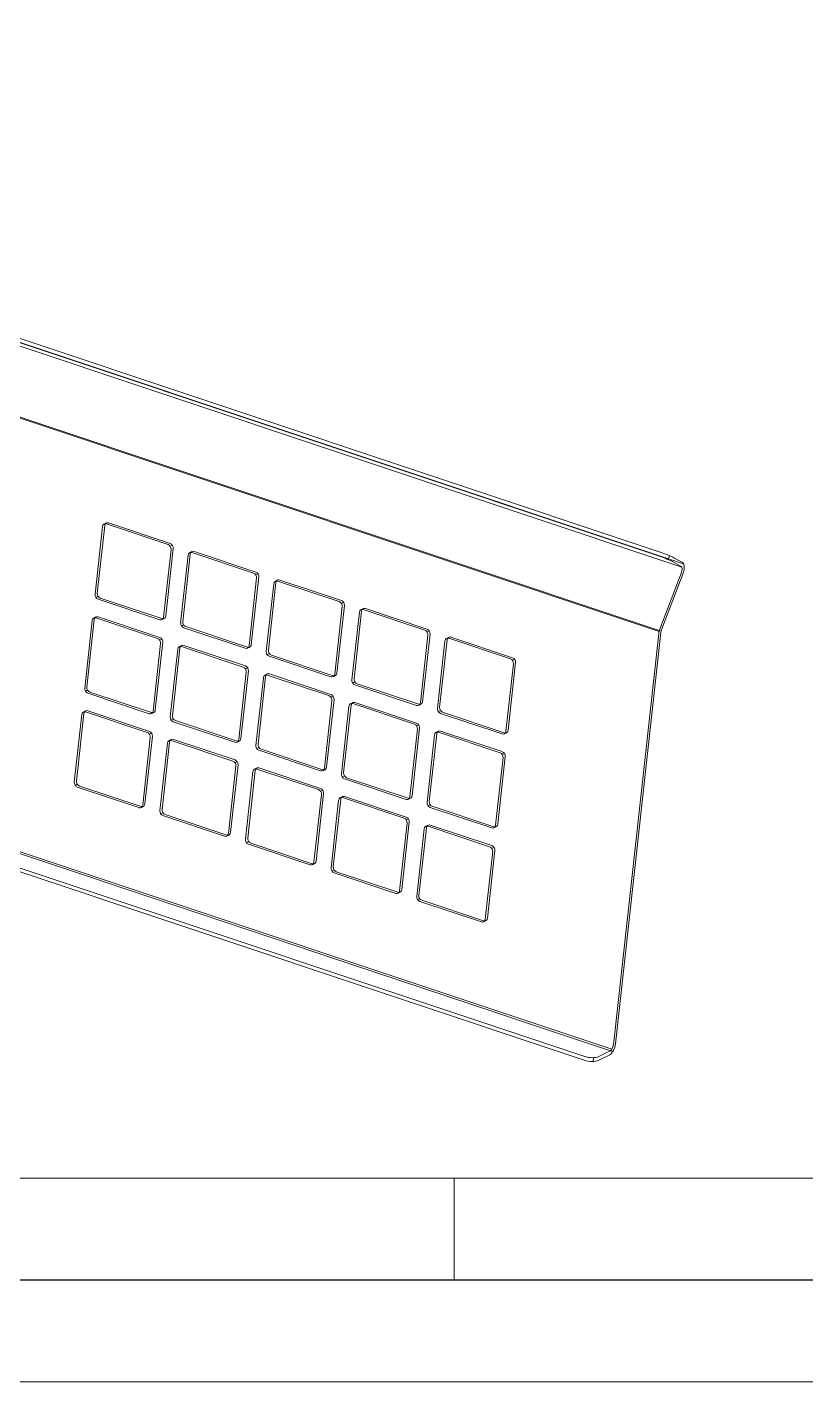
# Model space of a CAD drawing. Header units: millimetres. Extents: x 0 to 420, y 0 to 297.
# Drawn here: x 146.5 to 184.8, y 0 to 66.5 of the extents above; entities that cross this region are included whole.
import ezdxf
from ezdxf.lldxf.tags import DXFTag

# ---------------------------------------------------------------- set-up
doc = ezdxf.new("R2010")
doc.units = ezdxf.units.MM
doc.layers.add('1', color=7, linetype='Continuous', true_color=0xffffff)
doc.layers.add('101', color=7, linetype='Continuous', true_color=0xffffff)
tags = doc.linetypes.add('DASHED', pattern=[25.72, 12.86, -12.86]).pattern_tags.tags
tags[6:7] = [DXFTag(74, 4), DXFTag(75, 0), DXFTag(340, '0'), DXFTag(46, 0.0), DXFTag(50, 0.0), DXFTag(44, 0.0), DXFTag(45, 0.0)]
tags[4:5] = [DXFTag(74, 4), DXFTag(75, 0), DXFTag(340, '0'), DXFTag(46, 0.0), DXFTag(50, 0.0), DXFTag(44, 0.0), DXFTag(45, 0.0)]

msp = doc.modelspace()

# ---------------------------------------------------------------- linework, layer by layer
at = {"layer": '1', "color": 1, "linetype": 'Continuous', "lineweight": 13}
for p, q in [((25, 10), (410, 10)), ((167.5, 10), (167.5, 5))]:
    msp.add_line(p, q, dxfattribs=at)
at = {"layer": '1', "color": 4, "linetype": 'Continuous', "lineweight": 25}
msp.add_line((415, 5), (20, 5), dxfattribs=at)
at = {"layer": '1', "color": 4, "linetype": 'Continuous', "lineweight": 18}
msp.add_line((420, 0), (0, 0), dxfattribs=at)
at = {"layer": '101', "color": 7, "linetype": 'Continuous', "lineweight": 18}
for p, q in [((34.687, 88.164), (177.584, 40.512)), ((34.758, 88.351), (177.655, 40.698)), ((75.119, 48.72), (173.886, 15.784)), ((75.139, 48.905), (173.906, 15.969)), ((149.865, 38.651), (150.232, 41.971)), ((149.971, 38.704), (150.338, 42.024)), ((150.42, 42.099), (153.446, 41.09)), ((153.594, 40.85), (153.227, 37.529)), ((154.067, 37.249), (154.435, 40.569)), ((154.174, 37.302), (154.541, 40.622)), ((154.623, 40.698), (157.649, 39.689)), ((178.639, 40.014), (178.209, 40.256)), ((178.71, 40.201), (178.28, 40.443)), ((157.797, 39.448), (157.43, 36.128)), ((158.826, 39.296), (161.852, 38.287)), ((177.596, 36.944), (178.653, 39.724)), ((177.678, 36.898), (178.735, 39.677)), ((158.27, 35.847), (158.637, 39.168)), ((158.377, 35.901), (158.744, 39.221)), ((153.038, 37.401), (150.012, 38.41)), ((153.145, 37.454), (150.119, 38.463)), ((162, 38.046), (161.633, 34.726)), ((163.029, 37.895), (166.055, 36.885)), ((149.355, 34.039), (149.722, 37.359)), ((149.461, 34.092), (149.828, 37.413)), ((149.91, 37.488), (152.936, 36.479)), ((162.473, 34.446), (162.84, 37.766)), ((162.58, 34.499), (162.947, 37.819)), ((157.241, 35.999), (154.215, 37.008)), ((157.348, 36.053), (154.322, 37.062)), ((166.203, 36.645), (165.835, 33.325)), ((175.31, 16.538), (177.541, 36.721)), ((175.416, 16.591), (177.648, 36.774)), ((153.084, 36.238), (152.717, 32.918)), ((153.557, 32.638), (153.925, 35.958)), ((153.664, 32.691), (154.031, 36.011)), ((154.113, 36.086), (157.139, 35.077)), ((166.676, 33.044), (167.043, 36.365)), ((166.782, 33.098), (167.149, 36.418)), ((167.232, 36.493), (170.258, 35.484)), ((161.444, 34.598), (158.418, 35.607)), ((161.55, 34.651), (158.524, 35.66)), ((170.405, 35.243), (170.038, 31.923)), ((157.287, 34.837), (156.92, 31.516)), ((157.867, 31.289), (158.234, 34.609)), ((158.316, 34.685), (161.342, 33.676)), ((157.76, 31.236), (158.127, 34.556)), ((165.647, 33.196), (162.621, 34.205)), ((165.753, 33.25), (162.727, 34.259)), ((152.528, 32.789), (149.502, 33.799)), ((152.635, 32.843), (149.609, 33.852)), ((161.49, 33.435), (161.123, 30.115)), ((162.519, 33.283), (165.545, 32.274)), ((148.845, 29.428), (149.212, 32.748)), ((148.951, 29.481), (149.318, 32.801)), ((149.4, 32.876), (152.426, 31.867)), ((161.963, 29.834), (162.33, 33.155)), ((162.07, 29.888), (162.437, 33.208)), ((169.85, 31.795), (166.824, 32.804)), ((169.956, 31.848), (166.93, 32.857)), ((156.731, 31.388), (153.705, 32.397)), ((156.838, 31.441), (153.812, 32.45)), ((165.693, 32.033), (165.325, 28.713)), ((152.574, 31.627), (152.207, 28.306)), ((153.048, 28.026), (153.415, 31.346)), ((153.154, 28.079), (153.521, 31.4)), ((153.603, 31.475), (156.629, 30.466)), ((166.166, 28.433), (166.533, 31.753)), ((166.272, 28.486), (166.64, 31.806)), ((166.722, 31.882), (169.748, 30.872)), ((160.934, 29.986), (157.908, 30.995)), ((161.041, 30.04), (158.014, 31.049)), ((169.895, 30.632), (169.528, 27.312)), ((156.777, 30.225), (156.41, 26.905)), ((157.25, 26.625), (157.618, 29.945)), ((157.357, 26.678), (157.724, 29.998)), ((157.806, 30.073), (160.832, 29.064)), ((165.137, 28.585), (162.111, 29.594)), ((165.243, 28.638), (162.217, 29.647)), ((152.018, 28.178), (148.992, 29.187)), ((152.125, 28.231), (149.099, 29.24)), ((160.98, 28.824), (160.613, 25.503)), ((161.56, 25.276), (161.927, 28.596)), ((162.009, 28.672), (165.035, 27.663)), ((161.453, 25.223), (161.82, 28.543)), ((169.34, 27.183), (166.314, 28.192)), ((169.446, 27.236), (166.42, 28.246)), ((156.221, 26.776), (153.195, 27.786)), ((156.328, 26.83), (153.302, 27.839)), ((165.183, 27.422), (164.816, 24.102)), ((166.212, 27.27), (169.238, 26.261)), ((165.656, 23.821), (166.023, 27.142)), ((165.763, 23.875), (166.13, 27.195)), ((160.424, 25.375), (157.398, 26.384)), ((160.531, 25.428), (157.505, 26.437)), ((169.386, 26.02), (169.018, 22.7)), ((164.627, 23.973), (161.601, 24.982)), ((164.733, 24.027), (161.707, 25.036)), ((168.83, 22.572), (165.804, 23.581)), ((168.936, 22.625), (165.91, 23.634)), ((174.572, 15.777), (175.131, 16.056)), ((174.592, 15.962), (175.151, 16.241))]:
    msp.add_line(p, q, dxfattribs=at)
at = {"layer": '101', "color": 6, "linetype": 'Continuous', "lineweight": 13}
for p, q in [((178.669, 39.981), (34.931, 87.914)), ((177.561, 36.829), (33.823, 84.762)), ((177.658, 36.834), (33.921, 84.767)), ((75.627, 49.541), (175.234, 16.324)), ((153.661, 41.057), (153.554, 41.004)), ((177.998, 40.355), (178.069, 40.542)), ((157.864, 39.656), (157.757, 39.602)), ((149.904, 38.496), (150.011, 38.549)), ((161.96, 38.201), (162.066, 38.254)), ((154.213, 37.148), (154.107, 37.095)), ((166.269, 36.853), (166.163, 36.799)), ((153.151, 36.446), (153.044, 36.393)), ((158.31, 35.693), (158.416, 35.746)), ((170.366, 35.398), (170.472, 35.451)), ((157.247, 34.991), (157.354, 35.044)), ((149.501, 33.938), (149.394, 33.885)), ((162.513, 34.291), (162.619, 34.345)), ((161.45, 33.589), (161.557, 33.643)), ((166.716, 32.89), (166.822, 32.943)), ((153.597, 32.483), (153.704, 32.536)), ((165.759, 32.241), (165.653, 32.188)), ((152.641, 31.834), (152.534, 31.781)), ((157.906, 31.135), (157.8, 31.082)), ((169.856, 30.786), (169.962, 30.84)), ((156.844, 30.433), (156.737, 30.38)), ((148.991, 29.326), (148.884, 29.273)), ((162.109, 29.733), (162.003, 29.68)), ((161.047, 29.031), (160.94, 28.978)), ((153.087, 27.872), (153.194, 27.925)), ((166.312, 28.332), (166.206, 28.278)), ((165.249, 27.63), (165.143, 27.576)), ((157.396, 26.523), (157.29, 26.47)), ((169.346, 26.175), (169.452, 26.228)), ((161.493, 25.069), (161.599, 25.122)), ((165.696, 23.667), (165.802, 23.72)), ((175.28, 16.206), (175.174, 16.241)), ((174.315, 15.725), (174.335, 15.909))]:
    msp.add_line(p, q, dxfattribs=at)
at = {"layer": '101', "color": 6, "linetype": 'DASHED', "lineweight": 13}
for p, q in [((35.131, 88.038), (178.763, 40.141)), ((175.174, 16.241), (75.673, 49.423)), ((150.417, 42.147), (150.31, 42.094)), ((150.527, 42.152), (153.553, 41.143)), ((153.7, 40.903), (153.333, 37.583)), ((154.62, 40.745), (154.513, 40.692)), ((154.729, 40.751), (157.756, 39.742)), ((157.903, 39.501), (157.536, 36.181)), ((158.822, 39.344), (158.716, 39.291)), ((158.932, 39.349), (161.958, 38.34)), ((162.106, 38.1), (161.739, 34.779)), ((163.025, 37.942), (162.919, 37.889)), ((163.135, 37.948), (166.161, 36.939)), ((149.907, 37.535), (149.8, 37.482)), ((150.017, 37.541), (153.043, 36.532)), ((153.148, 37.407), (153.255, 37.46)), ((166.309, 36.698), (165.942, 33.378)), ((153.19, 36.291), (152.823, 32.971)), ((154.11, 36.134), (154.003, 36.081)), ((154.22, 36.139), (157.246, 35.13)), ((157.351, 36.005), (157.457, 36.058)), ((167.228, 36.541), (167.122, 36.487)), ((167.338, 36.546), (170.364, 35.537)), ((170.512, 35.297), (170.145, 31.976)), ((157.393, 34.89), (157.026, 31.57)), ((158.313, 34.732), (158.206, 34.679)), ((158.422, 34.738), (161.448, 33.729)), ((161.554, 34.603), (161.66, 34.657)), ((161.596, 33.488), (161.229, 30.168)), ((162.515, 33.331), (162.409, 33.278)), ((162.625, 33.336), (165.651, 32.327)), ((165.757, 33.202), (165.863, 33.255)), ((149.397, 32.924), (149.291, 32.871)), ((149.507, 32.929), (152.533, 31.92)), ((152.638, 32.795), (152.745, 32.848)), ((165.799, 32.087), (165.432, 28.766)), ((166.718, 31.929), (166.612, 31.876)), ((166.828, 31.935), (169.854, 30.926)), ((152.681, 31.68), (152.313, 28.36)), ((153.6, 31.522), (153.493, 31.469)), ((153.71, 31.528), (156.736, 30.519)), ((156.841, 31.393), (156.948, 31.447)), ((169.96, 31.8), (170.066, 31.854)), ((170.002, 30.685), (169.635, 27.365)), ((156.883, 30.278), (156.516, 26.958)), ((157.803, 30.121), (157.696, 30.068)), ((157.912, 30.126), (160.939, 29.117)), ((161.044, 29.992), (161.15, 30.045)), ((161.086, 28.877), (160.719, 25.557)), ((162.005, 28.719), (161.899, 28.666)), ((162.115, 28.725), (165.141, 27.716)), ((165.247, 28.59), (165.353, 28.644)), ((152.128, 28.184), (152.235, 28.237)), ((165.289, 27.475), (164.922, 24.155)), ((166.208, 27.318), (166.102, 27.265)), ((166.318, 27.323), (169.344, 26.314)), ((156.331, 26.782), (156.438, 26.835)), ((169.45, 27.189), (169.556, 27.242)), ((169.492, 26.074), (169.125, 22.753)), ((160.534, 25.38), (160.64, 25.434)), ((164.737, 23.979), (164.843, 24.032)), ((168.94, 22.577), (169.046, 22.631))]:
    msp.add_line(p, q, dxfattribs=at)
at = {"layer": '101', "color": 7, "linetype": 'Continuous', "lineweight": 18}
for centre, major_axis, ratio, start_param, end_param in [((150.4, 41.915), (0.089, -0.179), 0.803839, 2.464279, 4.035076), ((150.506, 41.968), (-0.089, 0.179), 0.803839, 0.378998, 0.893483), ((153.426, 40.906), (0.089, -0.179), 0.803839, 0.893483, 2.464279), ((154.603, 40.513), (0.089, -0.179), 0.803839, 2.464279, 4.035076), ((154.709, 40.566), (-0.089, 0.179), 0.803839, 0.378998, 0.893483), ((177.86, 40.583), (0.467, -0.178), 0.079072, 0.48363, 2.054427), ((177.789, 40.397), (-0.467, 0.178), 0.079072, 3.625223, 5.196019), ((178.551, 39.781), (-0.079, -0.237), 0.46354, 1.481439, 3.052235), ((178.551, 39.781), (-0.142, -0.427), 0.46354, 1.481439, 3.052235), ((157.629, 39.504), (0.089, -0.179), 0.803839, 0.893483, 2.464279), ((158.805, 39.112), (0.089, -0.179), 0.803839, 2.464279, 4.035076), ((158.912, 39.165), (-0.089, 0.179), 0.803839, 0.378998, 0.893483), ((150.033, 38.594), (0.089, -0.179), 0.803839, 4.035076, 5.605872), ((150.139, 38.648), (-0.089, 0.179), 0.803839, 0.893483, 2.464279), ((161.832, 38.103), (0.089, -0.179), 0.803839, 0.893483, 2.464279), ((163.008, 37.71), (0.089, -0.179), 0.803839, 2.464279, 4.035076), ((163.115, 37.763), (-0.089, 0.179), 0.803839, 0.378998, 0.893483), ((149.89, 37.303), (0.089, -0.179), 0.803839, 2.464279, 4.035076), ((149.996, 37.356), (-0.089, 0.179), 0.803839, 0.378998, 0.893483), ((153.059, 37.585), (0.089, -0.179), 0.803839, 5.605872, 7.176668), ((153.165, 37.639), (-0.089, 0.179), 0.803839, 2.464279, 2.762583), ((154.236, 37.193), (0.089, -0.179), 0.803839, 4.035076, 5.605872), ((154.342, 37.246), (-0.089, 0.179), 0.803839, 0.893483, 2.464279), ((166.034, 36.701), (0.089, -0.179), 0.803839, 0.893483, 2.464279), ((177.781, 36.84), (0.142, 0.427), 0.46354, 1.481439, 2.005038), ((177.781, 36.84), (0.079, 0.237), 0.46354, 1.481439, 2.005038), ((152.916, 36.294), (0.089, -0.179), 0.803839, 0.893483, 2.464279), ((154.093, 35.902), (0.089, -0.179), 0.803839, 2.464279, 4.035076), ((154.199, 35.955), (-0.089, 0.179), 0.803839, 0.378998, 0.893483), ((157.262, 36.184), (0.089, -0.179), 0.803839, 5.605872, 7.176668), ((157.368, 36.237), (-0.089, 0.179), 0.803839, 2.464279, 2.762583), ((158.545, 35.845), (-0.089, 0.179), 0.803839, 0.893483, 2.464279), ((167.211, 36.309), (0.089, -0.179), 0.803839, 2.464279, 4.035076), ((167.318, 36.362), (-0.089, 0.179), 0.803839, 0.378998, 0.893483), ((158.438, 35.791), (0.089, -0.179), 0.803839, 4.035076, 5.605872), ((170.237, 35.299), (0.089, -0.179), 0.803839, 0.893483, 2.464279), ((157.119, 34.893), (0.089, -0.179), 0.803839, 0.893483, 2.464279), ((158.296, 34.5), (0.089, -0.179), 0.803839, 2.464279, 4.035076), ((158.402, 34.553), (-0.089, 0.179), 0.803839, 0.378998, 0.893483), ((161.464, 34.782), (0.089, -0.179), 0.803839, 5.605872, 7.176668), ((161.571, 34.836), (-0.089, 0.179), 0.803839, 2.464279, 2.762583), ((149.523, 33.983), (0.089, -0.179), 0.803839, 4.035076, 5.605872), ((149.629, 34.036), (-0.089, 0.179), 0.803839, 0.893483, 2.464279), ((162.641, 34.39), (0.089, -0.179), 0.803839, 4.035076, 5.605872), ((162.748, 34.443), (-0.089, 0.179), 0.803839, 0.893483, 2.464279), ((161.322, 33.491), (0.089, -0.179), 0.803839, 0.893483, 2.464279), ((162.498, 33.099), (0.089, -0.179), 0.803839, 2.464279, 4.035076), ((162.605, 33.152), (-0.089, 0.179), 0.803839, 0.378998, 0.893483), ((165.667, 33.381), (0.089, -0.179), 0.803839, 5.605872, 7.176668), ((165.774, 33.434), (-0.089, 0.179), 0.803839, 2.464279, 2.762583), ((149.38, 32.692), (0.089, -0.179), 0.803839, 2.464279, 4.035076), ((149.486, 32.745), (-0.089, 0.179), 0.803839, 0.378998, 0.893483), ((152.549, 32.974), (0.089, -0.179), 0.803839, 5.605872, 7.176668), ((152.655, 33.027), (-0.089, 0.179), 0.803839, 2.464279, 2.762583), ((153.726, 32.581), (0.089, -0.179), 0.803839, 4.035076, 5.605872), ((153.832, 32.635), (-0.089, 0.179), 0.803839, 0.893483, 2.464279), ((166.844, 32.988), (0.089, -0.179), 0.803839, 4.035076, 5.605872), ((166.95, 33.042), (-0.089, 0.179), 0.803839, 0.893483, 2.464279), ((165.524, 32.09), (0.089, -0.179), 0.803839, 0.893483, 2.464279), ((169.87, 31.979), (0.089, -0.179), 0.803839, 5.605872, 7.176668), ((152.406, 31.683), (0.089, -0.179), 0.803839, 0.893483, 2.464279), ((153.583, 31.29), (0.089, -0.179), 0.803839, 2.464279, 4.035076), ((153.689, 31.343), (-0.089, 0.179), 0.803839, 0.378998, 0.893483), ((156.752, 31.572), (0.089, -0.179), 0.803839, 5.605872, 7.176668), ((156.858, 31.626), (-0.089, 0.179), 0.803839, 2.464279, 2.762583), ((158.035, 31.233), (-0.089, 0.179), 0.803839, 0.893483, 2.464279), ((166.701, 31.697), (0.089, -0.179), 0.803839, 2.464279, 4.035076), ((166.808, 31.75), (-0.089, 0.179), 0.803839, 0.378998, 0.893483), ((169.977, 32.032), (-0.089, 0.179), 0.803839, 2.464279, 2.762583), ((157.928, 31.18), (0.089, -0.179), 0.803839, 4.035076, 5.605872), ((169.727, 30.688), (0.089, -0.179), 0.803839, 0.893483, 2.464279), ((156.609, 30.281), (0.089, -0.179), 0.803839, 0.893483, 2.464279), ((157.786, 29.889), (0.089, -0.179), 0.803839, 2.464279, 4.035076), ((157.892, 29.942), (-0.089, 0.179), 0.803839, 0.378998, 0.893483), ((160.955, 30.171), (0.089, -0.179), 0.803839, 5.605872, 7.176668), ((161.061, 30.224), (-0.089, 0.179), 0.803839, 2.464279, 2.762583), ((149.013, 29.372), (0.089, -0.179), 0.803839, 4.035076, 5.605872), ((149.119, 29.425), (-0.089, 0.179), 0.803839, 0.893483, 2.464279), ((162.131, 29.778), (0.089, -0.179), 0.803839, 4.035076, 5.605872), ((162.238, 29.832), (-0.089, 0.179), 0.803839, 0.893483, 2.464279), ((160.812, 28.88), (0.089, -0.179), 0.803839, 0.893483, 2.464279), ((161.989, 28.487), (0.089, -0.179), 0.803839, 2.464279, 4.035076), ((162.095, 28.54), (-0.089, 0.179), 0.803839, 0.378998, 0.893483), ((165.157, 28.769), (0.089, -0.179), 0.803839, 5.605872, 7.176668), ((165.264, 28.822), (-0.089, 0.179), 0.803839, 2.464279, 2.762583), ((152.039, 28.362), (0.089, -0.179), 0.803839, 5.605872, 7.176668), ((152.145, 28.416), (-0.089, 0.179), 0.803839, 2.464279, 2.762583), ((153.216, 27.97), (0.089, -0.179), 0.803839, 4.035076, 5.605872), ((153.322, 28.023), (-0.089, 0.179), 0.803839, 0.893483, 2.464279), ((166.334, 28.377), (0.089, -0.179), 0.803839, 4.035076, 5.605872), ((166.441, 28.43), (-0.089, 0.179), 0.803839, 0.893483, 2.464279), ((165.015, 27.478), (0.089, -0.179), 0.803839, 0.893483, 2.464279), ((166.191, 27.086), (0.089, -0.179), 0.803839, 2.464279, 4.035076), ((166.298, 27.139), (-0.089, 0.179), 0.803839, 0.378998, 0.893483), ((169.36, 27.368), (0.089, -0.179), 0.803839, 5.605872, 7.176668), ((156.242, 26.961), (0.089, -0.179), 0.803839, 5.605872, 7.176668), ((156.348, 27.014), (-0.089, 0.179), 0.803839, 2.464279, 2.762583), ((157.419, 26.568), (0.089, -0.179), 0.803839, 4.035076, 5.605872), ((157.525, 26.622), (-0.089, 0.179), 0.803839, 0.893483, 2.464279), ((169.467, 27.421), (-0.089, 0.179), 0.803839, 2.464279, 2.762583), ((169.217, 26.077), (0.089, -0.179), 0.803839, 0.893483, 2.464279), ((160.445, 25.559), (0.089, -0.179), 0.803839, 5.605872, 7.176668), ((160.551, 25.613), (-0.089, 0.179), 0.803839, 2.464279, 2.762583), ((161.728, 25.22), (-0.089, 0.179), 0.803839, 0.893483, 2.464279), ((161.621, 25.167), (0.089, -0.179), 0.803839, 4.035076, 5.605872), ((164.647, 24.158), (0.089, -0.179), 0.803839, 5.605872, 7.176668), ((164.754, 24.211), (-0.089, 0.179), 0.803839, 2.464279, 2.762583), ((165.824, 23.765), (0.089, -0.179), 0.803839, 4.035076, 5.605872), ((165.931, 23.819), (-0.089, 0.179), 0.803839, 0.893483, 2.464279), ((168.85, 22.756), (0.089, -0.179), 0.803839, 5.605872, 7.176668), ((168.957, 22.809), (-0.089, 0.179), 0.803839, 2.464279, 2.762583), ((174.172, 16.102), (0.497, -0.055), 0.372792, 4.18931, 5.760106), ((175.177, 16.471), (-0.142, -0.427), 0.46354, 0.434241, 2.005038), ((175.177, 16.471), (-0.079, -0.237), 0.46354, 0.434241, 2.005038), ((174.152, 15.917), (-0.497, 0.055), 0.372792, 1.047717, 2.618513)]:
    msp.add_ellipse(centre, major_axis=major_axis, ratio=ratio, start_param=start_param, end_param=end_param, dxfattribs=at)
at = {"layer": '101', "color": 6, "linetype": 'DASHED', "lineweight": 13}
for centre, start_param, end_param in [((150.506, 41.968), 5.605872, 6.662183), ((153.532, 40.959), 4.035076, 5.605872), ((154.709, 40.566), 5.605872, 6.662183), ((157.735, 39.557), 4.035076, 5.605872), ((158.912, 39.165), 5.605872, 6.662183), ((161.938, 38.156), 4.035076, 5.605872), ((163.115, 37.763), 5.605872, 6.662183), ((149.996, 37.356), 5.605872, 6.662183), ((153.165, 37.639), 2.762583, 4.035076), ((166.141, 36.754), 4.035076, 5.605872), ((167.318, 36.362), 5.605872, 6.662183), ((153.022, 36.347), 4.035076, 5.605872), ((154.199, 35.955), 5.605872, 6.662183), ((157.368, 36.237), 2.762583, 4.035076), ((170.344, 35.353), 4.035076, 5.605872), ((157.225, 34.946), 4.035076, 5.605872), ((158.402, 34.553), 5.605872, 6.662183), ((161.571, 34.836), 2.762583, 4.035076), ((161.428, 33.544), 4.035076, 5.605872), ((162.605, 33.152), 5.605872, 6.662183), ((165.774, 33.434), 2.762583, 4.035076), ((149.486, 32.745), 5.605872, 6.662183), ((152.655, 33.027), 2.762583, 4.035076), ((152.512, 31.736), 4.035076, 5.605872), ((165.631, 32.143), 4.035076, 5.605872), ((166.808, 31.75), 5.605872, 6.662183), ((169.977, 32.032), 2.762583, 4.035076), ((153.689, 31.343), 5.605872, 6.662183), ((156.858, 31.626), 2.762583, 4.035076), ((169.834, 30.741), 4.035076, 5.605872), ((156.715, 30.334), 4.035076, 5.605872), ((157.892, 29.942), 5.605872, 6.662183), ((161.061, 30.224), 2.762583, 4.035076), ((160.918, 28.933), 4.035076, 5.605872), ((162.095, 28.54), 5.605872, 6.662183), ((165.264, 28.822), 2.762583, 4.035076), ((152.145, 28.416), 2.762583, 4.035076), ((165.121, 27.531), 4.035076, 5.605872), ((166.298, 27.139), 5.605872, 6.662183), ((169.467, 27.421), 2.762583, 4.035076), ((156.348, 27.014), 2.762583, 4.035076), ((169.324, 26.13), 4.035076, 5.605872), ((160.551, 25.613), 2.762583, 4.035076), ((164.754, 24.211), 2.762583, 4.035076), ((168.957, 22.809), 2.762583, 4.035076)]:
    msp.add_ellipse(centre, major_axis=(-0.089, 0.179), ratio=0.803839, start_param=start_param, end_param=end_param, dxfattribs=at)

doc.saveas('drawing.dxf')
